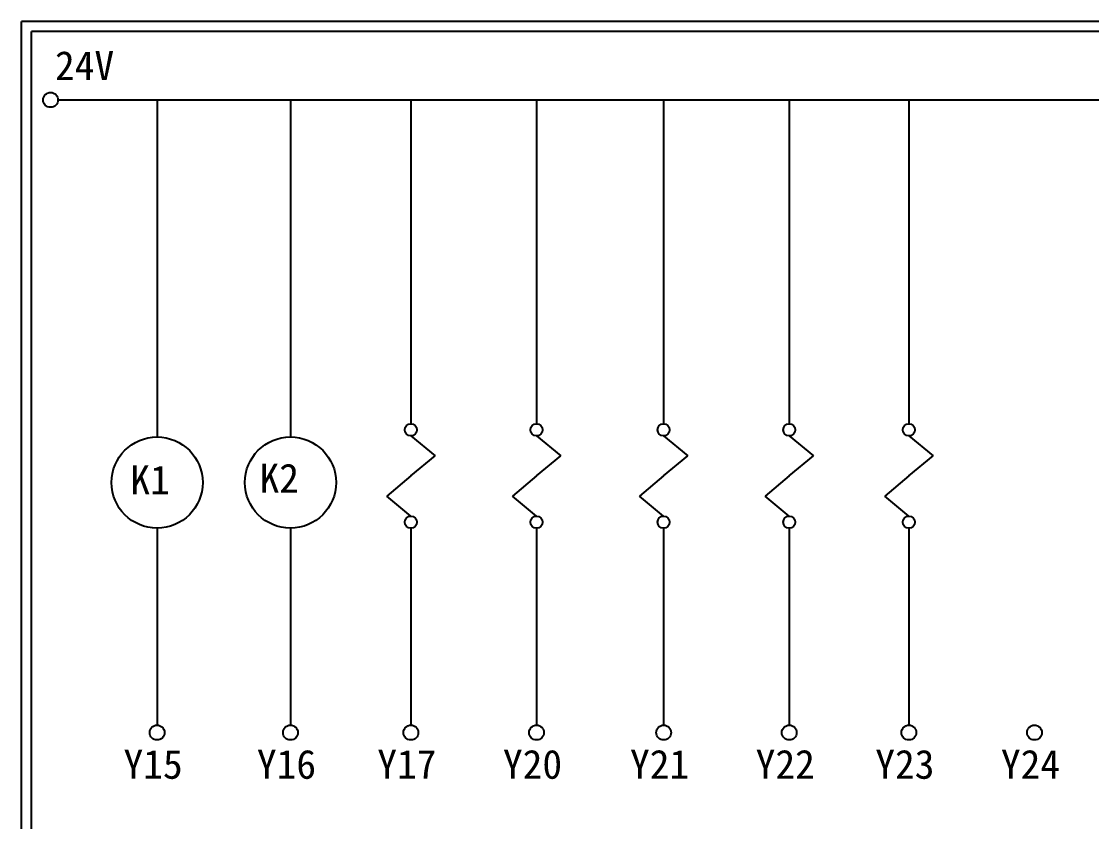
# Model space of a CAD drawing. Extents: x 889 to 1176, y 251 to 455.
# Drawn here: x 889.1 to 1022, y 355.8 to 455.2 of the extents above; entities that cross this region are included whole.
import ezdxf

# ---------------------------------------------------------------- set-up
doc = ezdxf.new("R2010")
doc.units = 0
doc.layers.add('圖框層', color=7, linetype='CONTINUOUS')
doc.layers.add('標尺寸層', color=3, linetype='CONTINUOUS')
doc.styles.add('STSL', font='kaiu.ttf')

msp = doc.modelspace()

# ---------------------------------------------------------------- linework, layer by layer
at = {"layer": '圖框層', "color": 7}
for p, q in [((1176.07, 455.16), (889.07, 455.16)), ((889.07, 251.2), (889.07, 455.16)), ((1174.82, 453.91), (890.32, 453.91)), ((890.32, 252.44), (890.32, 453.91))]:
    msp.add_line(p, q, dxfattribs=at)
at = {"layer": '標尺寸層', "color": 7}
for p, q in [((893.61, 445.42), (1171.21, 445.42)), ((905.92, 445.42), (905.92, 403.59)), ((922.48, 445.42), (922.48, 403.59)), ((937.43, 445.42), (937.43, 405.22)), ((953.03, 445.42), (953.03, 405.22)), ((968.81, 445.42), (968.81, 405.22)), ((984.41, 445.42), (984.41, 405.22)), ((999.26, 445.42), (999.26, 405.22)), ((937.43, 403.72), (940.44, 401.23)), ((953.03, 403.72), (956.03, 401.23)), ((968.81, 403.72), (971.82, 401.23)), ((984.41, 403.72), (987.42, 401.23)), ((999.26, 403.72), (1002.27, 401.23)), ((937.43, 398.74), (940.44, 401.23)), ((953.03, 398.74), (956.03, 401.23)), ((968.81, 398.74), (971.82, 401.23)), ((984.41, 398.74), (987.42, 401.23)), ((999.26, 398.74), (1002.27, 401.23)), ((937.43, 398.74), (934.43, 396.25)), ((953.03, 398.74), (950.03, 396.25)), ((968.81, 398.74), (965.81, 396.25)), ((984.41, 398.74), (981.41, 396.25)), ((999.26, 398.74), (996.26, 396.25)), ((937.43, 393.76), (934.43, 396.25)), ((953.03, 393.76), (950.03, 396.25)), ((968.81, 393.76), (965.81, 396.25)), ((984.41, 393.76), (981.41, 396.25)), ((999.26, 393.76), (996.26, 396.25)), ((905.92, 392.26), (905.92, 367.81)), ((922.48, 392.26), (922.48, 367.81)), ((937.43, 392.26), (937.43, 367.81)), ((953.03, 392.26), (953.03, 367.81)), ((968.81, 392.26), (968.81, 367.81)), ((984.41, 392.26), (984.41, 367.81)), ((999.26, 392.26), (999.26, 367.81))]:
    msp.add_line(p, q, dxfattribs=at)
for centre, radius in [((892.69, 445.42), 0.92), ((937.43, 404.47), 0.751), ((953.03, 404.47), 0.751), ((968.81, 404.47), 0.751), ((984.41, 404.47), 0.751), ((999.26, 404.47), 0.751), ((905.92, 397.92), 5.66), ((922.48, 397.92), 5.66), ((937.43, 393.01), 0.751), ((953.03, 393.01), 0.751), ((968.81, 393.01), 0.751), ((984.41, 393.01), 0.751), ((999.26, 393.01), 0.751), ((905.92, 366.89), 0.92), ((922.48, 366.89), 0.92), ((937.43, 366.89), 0.92), ((953.03, 366.89), 0.92), ((968.81, 366.89), 0.92), ((984.41, 366.89), 0.92), ((999.26, 366.89), 0.92), ((1014.86, 366.89), 0.92)]:
    msp.add_circle(centre, radius, dxfattribs=at)

# ---------------------------------------------------------------- texts
at = {"layer": '圖框層', "color": 4, "style": 'STSL'}
for s, p in [('24V', (893.24, 447.88)), ('K1', (902.6, 396.45)), ('K2', (918.64, 396.67)), ('Y15', (901.75, 361.15)), ('Y16', (918.31, 361.15)), ('Y17', (933.26, 361.15)), ('Y20', (948.86, 361.15)), ('Y21', (964.64, 361.15)), ('Y22', (980.24, 361.15)), ('Y23', (995.09, 361.15)), ('Y24', (1010.69, 361.15))]:
    msp.add_text(s, height=3.6, dxfattribs=at).set_placement(p)

doc.saveas('drawing.dxf')
